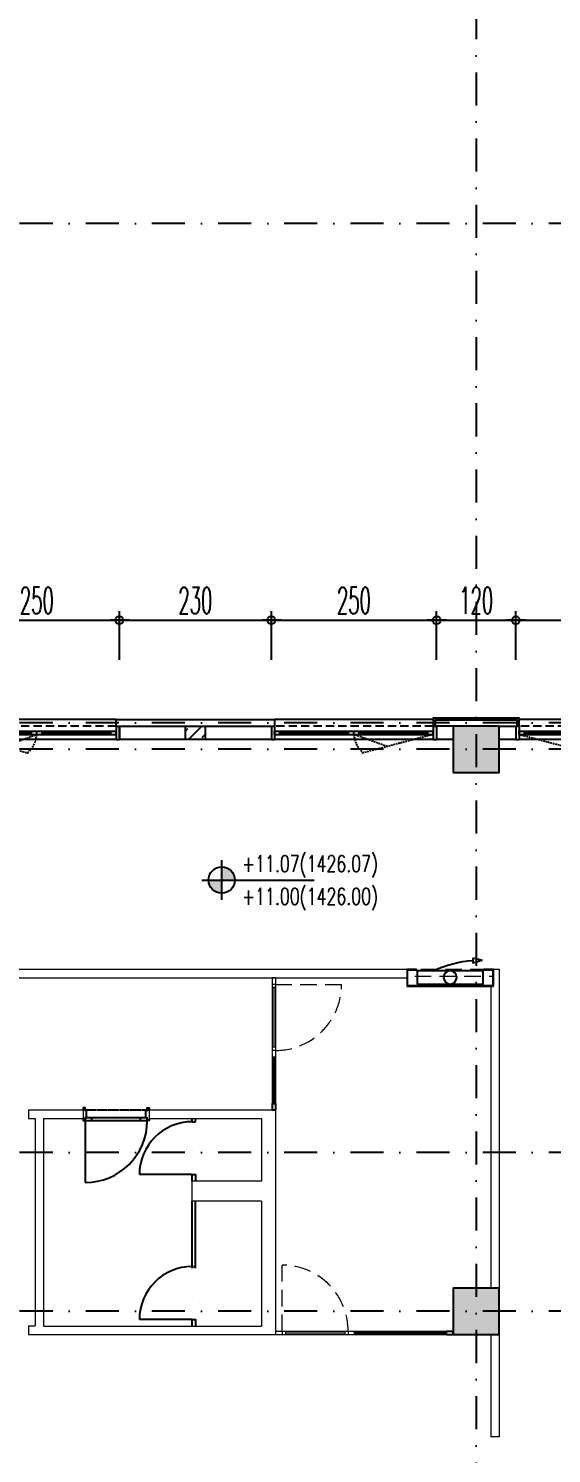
# Model space of a CAD drawing. Header units: millimetres. Extents: x -2755 to 27598, y -1135 to 13405.
# Drawn here: x 11348 to 12139, y 4930 to 7085 of the extents above; entities that cross this region are included whole.
import ezdxf

# ---------------------------------------------------------------- set-up
doc = ezdxf.new("R2010")
doc.units = ezdxf.units.MM
doc.header["$LTSCALE"] = 100
for name, pattern in [('DASHDOT2', [0.5, 0.25, -0.125, 0, -0.125]), ('DOT', [0.25, 0, -0.25]), ('HIDDEN', [0.375, 0.25, -0.125])]:
    doc.linetypes.add(name, pattern=pattern)
doc.layers.add('AKS', color=7, linetype='DASHDOT2', transparency=0.8)
for name, color, linetype in [('DUVAR', 7, 'Continuous'), ('DUVAR-PANEL', 7, 'Continuous'), ('KA-PEN', 5, 'Continuous'), ('KA-PEN-3 @ 1', 5, 'Continuous'), ('KOLON', 7, 'Continuous'), ('KOT', 7, 'Continuous'), ('OLCU DIS', 7, 'Continuous'), ('Rec-mantolamabazarengi', 45, 'Continuous'), ('Rec-mantolamakulerengi', 230, 'Continuous'), ('TARAMA', 7, 'Continuous'), ('TEFRIS YANGIN', 7, 'Continuous')]:
    doc.layers.add(name, color=color, linetype=linetype)
doc.layers.add('Y-DUVAR ALCIPAN', color=94, linetype='Continuous', lineweight=20)
doc.layers.add('Y-DUVAR BIMS', color=14, linetype='Continuous', lineweight=25)
doc.styles.add('OLC-50', font='romans.shx', dxfattribs={"width": 0.5, "height": 0.15})
doc.styles.add('olcu', font='romans.shx', dxfattribs={"width": 0.5})
doc.dimstyles.new('1-200', dxfattribs={"dimtxt": 40, "dimasz": 2, "dimexe": 0, "dimexo": 0, "dimgap": 10, "dimtad": 1, "dimdec": 4, "dimrnd": 0.1, "dimzin": 9, "dimdsep": 46, "dimtxsty": 'olcu', "dimblk1": 'SOL', "dimblk2": 'SAG', "dimsah": 1, "dimcen": 0, "dimse1": 1, "dimse2": 1, "dimclre": 13, "dimadec": 0, "dimazin": 0, "dimtfac": 1, "dimtdec": 4, "dimtix": 1, "dimtmove": 2, "dimatfit": 2, "dimldrblk": 'SOL', "dimfxl": 0, "dimtolj": 1, "dimarcsym": 0})

# ---------------------------------------------------------------- blocks, each defined once
blk = doc.blocks.new('TASIYICI SISTEM (2.KAT)')
at = {"layer": 'TARAMA'}
h = blk.add_hatch(dxfattribs=at)
h.set_pattern_fill('ANSI33', color=253, scale=100)
h.set_pattern_definition([(45, (83461.35, -12320), (-17.6776695, 17.6776695), []), (45, (83479.027, -12320), (-17.6776695, 17.6776695), [12.5, -6.25])])
h.paths.add_polyline_path([(2445, -4415), (2345, -4415), (2345, -5710), (2375, -5710), (2375, -5565), (2645, -5565), (2645, -5245), (2615, -5245), (2615, -5535), (2375, -5535), (2375, -4445), (2445, -4445)])
h.paths.add_polyline_path([(2305, -8055), (2375, -8055), (2375, -7995), (2305, -7995)])
h.paths.add_polyline_path([(9750, -10610), (9820, -10610), (9820, -10540), (9750, -10540)])
h.paths.add_polyline_path([(8900, -10610), (8970, -10610), (8970, -10540), (8900, -10540)])
h.paths.add_polyline_path([(8050, -10610), (8120, -10610), (8120, -10540), (8050, -10540)])
h.paths.add_polyline_path([(13150, -8060), (13220, -8060), (13220, -7990), (13150, -7990)])
h.paths.add_polyline_path([(13150, -6360), (13220, -6360), (13220, -6290), (13150, -6290)])
h.paths.add_polyline_path([(13150, -7210), (13220, -7210), (13220, -7140), (13150, -7140)])
h.paths.add_polyline_path([(8865, -6320), (8970, -6320), (8970, -6290), (8865, -6290)])
h.paths.add_polyline_path([(8865, -6780), (8970, -6780), (8970, -6750), (8865, -6750)])
h.paths.add_polyline_path([(9367.5, -7360), (9367.5, -7390), (8900, -7390), (8900, -7360)])
h.paths.add_polyline_path([(9750, -9760), (9820, -9760), (9820, -9690), (9750, -9690)])
h.paths.add_polyline_path([(8900, -9760), (8970, -9760), (8970, -9690), (8900, -9690)])
h.paths.add_polyline_path([(8050, -9760), (8120, -9760), (8120, -9690), (8050, -9690)])
h.paths.add_polyline_path([(9750, -7210), (9820, -7210), (9820, -7080), (9750, -7080)])
h.paths.add_polyline_path([(5260, -8060), (5330, -8060), (5330, -7990), (5260, -7990)])
h.paths.add_polyline_path([(6110, -8060), (6180, -8060), (6180, -7990), (6110, -7990)])
h.paths.add_polyline_path([(12300, -8060), (12370, -8060), (12370, -7990), (12300, -7990)])
h.paths.add_polyline_path([(11450, -8060), (11520, -8060), (11520, -7990), (11450, -7990)])
h.paths.add_polyline_path([(4335, -7205), (4405, -7205), (4405, -7145), (4335, -7145)])
h.paths.add_polyline_path([(9367.5, -7120), (9027.5, -7120), (9027.5, -7090), (9367.5, -7090)])
h.paths.add_polyline_path([(2880, -10170), (2335, -10170), (2335, -9740), (2880, -9740), (2880, -9710), (2305, -9710), (2305, -10200), (2880, -10200)])
h.paths.add_polyline_path([(3595, -10055), (3595, -10200), (3780, -10200), (3780, -10170), (3625, -10170), (3625, -10055)])
h.paths.add_polyline_path([(6960, -7210), (7030, -7210), (7030, -7080), (6960, -7080)])
h.paths.add_polyline_path([(9750, -8910), (9820, -8910), (9820, -8840), (9750, -8840)])
h.paths.add_polyline_path([(8900, -8910), (8970, -8910), (8970, -8840), (8900, -8840)])
h.paths.add_polyline_path([(8050, -8910), (8120, -8910), (8120, -8840), (8050, -8840)])
h.paths.add_polyline_path([(12300, -6360), (12370, -6360), (12370, -6290), (12300, -6290)])
h.paths.add_polyline_path([(12300, -7210), (12370, -7210), (12370, -7140), (12300, -7140)])
h.paths.add_polyline_path([(11450, -6360), (11520, -6360), (11520, -6290), (11450, -6290)])
h.paths.add_polyline_path([(11450, -7210), (11520, -7210), (11520, -7140), (11450, -7140)])
h.paths.add_polyline_path([(10600, -6360), (10670, -6360), (10670, -6290), (10600, -6290)])
h.paths.add_polyline_path([(10600, -7210), (10670, -7210), (10670, -7140), (10600, -7140)])
h.paths.add_polyline_path([(10600, -8060), (10670, -8060), (10670, -7990), (10600, -7990)])
h.paths.add_polyline_path([(3060, -8840), (3130, -8840), (3130, -8910), (3060, -8910)])
h.paths.add_polyline_path([(2305, -8905), (2375, -8905), (2375, -8845), (2305, -8845)])
h.paths.add_polyline_path([(2995, -5525), (3245, -5525), (3245, -5565), (2995, -5565)])
h.paths.add_polyline_path([(4355, -10200), (4405, -10200), (4405, -10130), (4355, -10130)])
h.paths.add_polyline_path([(9750, -6360), (9820, -6360), (9820, -6290), (9750, -6290)])
h.paths.add_polyline_path([(9750, -8060), (9820, -8060), (9820, -7990), (9750, -7990)])
h.paths.add_polyline_path([(8900, -8060), (8970, -8060), (8970, -7990), (8900, -7990)])
h.paths.add_polyline_path([(8050, -8060), (8120, -8060), (8120, -7990), (8050, -7990)])
h.paths.add_polyline_path([(6960, -8060), (7030, -8060), (7030, -7990), (6960, -7990)])
h.paths.add_polyline_path([(6110, -7210), (6180, -7210), (6180, -7140), (6110, -7140)])
h.paths.add_polyline_path([(5260, -7210), (5330, -7210), (5330, -7140), (5260, -7140)])
h.paths.add_polyline_path([(6960, -6360), (7030, -6360), (7030, -6290), (6960, -6290)])
h.paths.add_polyline_path([(6110, -6360), (6180, -6360), (6180, -6290), (6110, -6290)])
h.paths.add_polyline_path([(5260, -6360), (5330, -6360), (5330, -6290), (5260, -6290)])
h.paths.add_polyline_path([(3060, -7210), (3130, -7210), (3130, -7140), (3060, -7140)])
h.paths.add_polyline_path([(3710, -7210), (3780, -7210), (3780, -7140), (3710, -7140)])
h.paths.add_polyline_path([(2305, -7205), (2375, -7205), (2375, -7145), (2305, -7145)], flags=0)
h.paths.add_polyline_path([(2305, -7205), (2375, -7205), (2375, -7145), (2305, -7145)], flags=17)
h.paths.add_polyline_path([(3060, -8060), (3130, -8060), (3130, -7990), (3060, -7990)])
h.paths.add_polyline_path([(4335, -8055), (4405, -8055), (4405, -7995), (4335, -7995)])
h.paths.add_polyline_path([(3710, -8060), (3780, -8060), (3780, -7990), (3710, -7990)])
h.paths.add_polyline_path([(4335, -8905), (4405, -8905), (4405, -8845), (4335, -8845)])
h.paths.add_polyline_path([(3710, -8910), (3780, -8910), (3780, -8840), (3710, -8840)])
h.paths.add_polyline_path([(4355, -9760), (4405, -9760), (4405, -9690), (4355, -9690)])
h.paths.add_polyline_path([(3710, -9760), (3780, -9760), (3780, -9690), (3710, -9690)])
h.paths.add_polyline_path([(2305, -7205), (2375, -7205), (2375, -7145), (2305, -7145)], flags=17)
h.paths.add_polyline_path([(2305, -6320), (3130, -6320), (3130, -6250), (3060, -6250), (3060, -6290), (2375, -6290), (2375, -6250), (2305, -6250)])
h.paths.add_polyline_path([(4130, -5805), (3840, -5805), (3840, -6290), (3710, -6290), (3710, -6320), (3870, -6320), (3870, -5835), (4130, -5835), (4130, -6320), (4405, -6320), (4405, -6290), (4160, -6290), (4160, -5535), (3710, -5535), (3710, -5565), (4130, -5565)])
h.paths.add_polyline_path([(8110, -6320), (7870, -6320), (7870, -6780), (7840, -6780), (7840, -6290), (8725, -6290), (8725, -6320), (8140, -6320), (8140, -6750), (8725, -6750), (8725, -6780), (8110, -6780)])
h.paths.add_polyline_path([(7840, -7360), (8180, -7360), (8180, -7390), (7840, -7390)])
h.paths.add_polyline_path([(7840, -7120), (8180, -7120), (8180, -7090), (7840, -7090)])
h.paths.add_polyline_path([(4415, -7210), (4465, -7210), (4465, -7140), (4415, -7140)])
h.paths.add_polyline_path([(4480, -6320), (4415, -6320), (4415, -6290), (4480, -6290)])
h.paths.add_polyline_path([(3060, -10170), (3060, -10200), (3245, -10200), (3245, -10170), (3245, -9995), (3215, -9995), (3215, -10170)])
h.paths.add_polyline_path([(2880, -10200), (2305, -10200), (2305, -9710), (2880, -9710), (2880, -9740), (2335, -9740), (2335, -10170), (2880, -10170)])
at = {"layer": 'AKS', "color": 14, "ltscale": 2}
for p, q in [((6145, 1005), (6145, -13375)), ((16415, -5530), (-7145, -5530)), ((16415, -6285), (-7145, -6285)), ((16415, -6325), (-7145, -6325)), ((16415, -6935), (-7145, -6935)), ((16415, -7175), (-7145, -7175))]:
    blk.add_line(p, q, dxfattribs=at)
at = {"layer": 'KOLON', "color": 4, "ltscale": 5}
for points in [[(6110, -6360), (6180, -6360), (6180, -6290), (6110, -6290)], [(6110, -7210), (6180, -7210), (6180, -7140), (6110, -7140)]]:
    blk.add_lwpolyline(points, close=True, dxfattribs=at)
blk = doc.blocks.new('KOT-PL(TEMIZ&KABA)')
at = {"layer": 'KOT', "linetype": 'Continuous', "lineweight": -3}
h = blk.add_hatch(color=7, dxfattribs=at)
h.paths.add_polyline_path([(0, 0), (0.2, 0, 0.414214), (0, 0.2)])
h.paths.add_polyline_path([(0, 0), (-0.2, 0, 0.414214), (0, -0.2)])
at = {"layer": 'KOT', "color": 7, "lineweight": -3}
for p, q in [((0, -0.3), (0, 0.3)), ((-0.3, 0), (1.4, 0))]:
    blk.add_line(p, q, dxfattribs=at)
at = {"layer": 'KOT', "color": 7, "linetype": 'Continuous', "lineweight": -3}
blk.add_circle((0, 0), 0.2, dxfattribs=at)
at = {"layer": 'KOT', "color": 7, "linetype": 'Continuous', "lineweight": -3, "style": 'olcu', "width": 0.7}
for tag, p in [('KOTTEMIZ', (0.31, 0.122)), ('KOTKABA', (0.31, -0.373))]:
    blk.add_attdef(tag, p, '', height=0.25, dxfattribs=at)
blk = doc.blocks.new('K080-PANEL')
at = {"color": 0}
for p, q in [((10, 0), (10, 80)), ((90, 0), (90, -5)), ((45, -2.5), (45, -2.5))]:
    blk.add_line(p, q, dxfattribs=at)
blk.add_lwpolyline([(0, 0), (10, 0), (10, -5), (0, -5)], dxfattribs=at)
blk.add_arc((10, 0), 80, 0, 90, dxfattribs=at)
blk = doc.blocks.new('*U505')
at = {"color": 0, "lineweight": -2}
for p, q in [((-3, 15.8), (-3, 109.8)), ((-87, 15.8), (-87, 11.8)), ((-50, 7.5), (-50, 7.5)), ((-13, 15.8), (-13, 11.8))]:
    blk.add_line(p, q, dxfattribs=at)
at = {"color": 0, "linetype": 'DOT', "ltscale": 0.1}
blk.add_line((-100, 0), (0, 0), dxfattribs=at)
at = {"color": 0, "lineweight": -2}
for points in [[(-100, 12.8), (-100, 15.8), (-97, 15.8), (-97, 11.8), (-95, 11.8), (-95, 1), (-97, 1), (-97, -3), (-100, -3), (-100, 0)], [(0, 12.8), (0, 15.8), (-3, 15.8), (-3, 11.8), (-5, 11.8), (-5, 1), (-3, 1), (-3, -3), (0, -3), (0, 0)]]:
    blk.add_lwpolyline(points, dxfattribs=at)
blk.add_lwpolyline([(-97, 15.8), (-97, 11.8), (-3, 11.8), (-3, 15.8)], close=True, dxfattribs=at)
blk.add_arc((-3, 15.8), 94, 90, 180, dxfattribs=at)
at = {"style": 'OLC-50', "width": 0.5, "flags": 1}
for tag, p in [('K-NO', (-172.8, -83.8)), ('K-KANRENK', (7.7, -88.8)), ('K-BLOK', (-173.4, -120.6)), ('K-KASRENK', (8.8, -126.7)), ('K-KAT', (-174.3, -156)), ('K-TAMACILMA', (7.2, -165.7)), ('K-MAHALKOD', (-173.3, -194)), ('K-FOTOSEL', (8.2, -201.7)), ('K-MAHALAD', (-174.8, -233)), ('K-HERMETIK', (10.1, -236.3)), ('K-ACILISYON', (-173.8, -268.9)), ('K-HIDROLIK', (7.8, -270.2)), ('K-YANGIN', (-171.9, -303.5)), ('K-KART', (9.6, -303.8)), ('K-KANATTIP', (-174.2, -337.4)), ('K-BAND', (8.2, -345.7)), ('K-KANATMALZ', (-172.4, -371.1)), ('K-MENFEZ', (10.1, -380.3)), ('K-KASAMALZ', (-171.4, -410.1)), ('K-PBAR', (7.8, -414.1)), ('K-KASATIP', (-172, -446.8)), ('K-ELEKTRIKLI', (9.6, -447.8)), ('K-DUVAR', (-172, -485.2)), ('K-TIP', (9.6, -486.4)), ('K-REZ1', (9.6, -524.3)), ('K-REZ2', (9.6, -560.8)), ('K-REZ3', (9.6, -600.7))]:
    blk.add_attdef(tag, p, '', height=30, dxfattribs=at)
blk = doc.blocks.new('*U167')
at = {"color": 0}
blk.add_lwpolyline([(-50, 20), (50, 20), (50, 0), (-50, 0)], close=True, dxfattribs=at)
blk.add_lwpolyline([(34.5, -19.1), (34.5, -11.9), (47.8, -16), (34.5, -19.1)], dxfattribs=at)
blk.add_circle((0, 10), 10, dxfattribs=at)
blk.add_arc((44.7, 145.2), 161.1, 244.3674, 266.3635, dxfattribs=at)
blk = doc.blocks.new('YANGIN DOLAPLARI-2KAT')
at = {"layer": 'TEFRIS YANGIN', "color": 11, "extrusion": (0, 0, -1), "zscale": -1, "rotation": 180}
blk.add_blockref('*U167', (-11985.5, 5660), dxfattribs=at)
blk = doc.blocks.new('20-30 hatil')
at = {"layer": 'TARAMA'}
h = blk.add_hatch(dxfattribs=at)
h.set_pattern_fill('ANSI33', color=253, scale=100)
h.set_pattern_definition([(45, (-14230.717, 46.517), (-17.67767, 17.67767), []), (45, (-14213.04, 46.517), (-17.67767, 17.67767), [12.5, -6.25])])
h.paths.add_polyline_path([(-15, 20), (-15, 0), (15, 0), (15, 20)])
at = {"color": 0}
blk.add_lwpolyline([(-15, 20), (15, 20), (15, 0), (-15, 0), (-15, 20)], dxfattribs=at)
blk = doc.blocks.new('*U125')
at = {"color": 0}
for p, q in [((245, 30), (5, 30)), ((5, 7.5), (5, 12.5)), ((5, 12.5), (245, 12.5)), ((5, 7.5), (245, 7.5)), ((13, 7.5), (13, 12.5)), ((13, 10), (117, 10)), ((117, 7.5), (117, 12.5)), ((125, 7.5), (125, 12.5)), ((133, 7.5), (133, 12.5)), ((133, 10), (237, 10)), ((237, 7.5), (237, 12.5)), ((245, 7.5), (245, 12.5)), ((245, 0), (5, 0))]:
    blk.add_line(p, q, dxfattribs=at)
at = {"color": 0, "linetype": 'HIDDEN', "ltscale": 0.5}
blk.add_line((245, 20), (5, 20), dxfattribs=at)
at = {"linetype": 'HIDDEN', "ltscale": 0.1}
for p, q in [((5, 7.5), (111.1, -20.5)), ((5, 7.5), (74.8, -10.9)), ((74.8, -10.9), (125, 7.5))]:
    blk.add_line(p, q, dxfattribs=at)
blk.add_arc((85.6, 9.6), 39.4, 310.2393, 356.9025, dxfattribs=at)
at = {"layer": 'Rec-mantolamakulerengi'}
for p, q in [((5, 20), (5, 0)), ((245, 20), (245, 0))]:
    blk.add_line(p, q, dxfattribs=at)
for points in [[(0, 20), (5, 20)], [(0, 0), (5, 0)], [(245, 20), (250, 20)], [(245, 0), (250, 0)]]:
    blk.add_lwpolyline(points, dxfattribs=at)
at = {"layer": 'Y-DUVAR BIMS'}
for p, q in [((0, 20), (0, 0)), ((250, 20), (250, 0))]:
    blk.add_line(p, q, dxfattribs=at)
blk = doc.blocks.new('BD1240R')
at = {"color": 0}
for p, q in [((245, 30), (5, 30)), ((5, 7.5), (5, 12.5)), ((5, 12.5), (245, 12.5)), ((5, 7.5), (245, 7.5)), ((13, 7.5), (13, 12.5)), ((13, 10), (117, 10)), ((117, 7.5), (117, 12.5)), ((125, 7.5), (125, 12.5)), ((133, 7.5), (133, 12.5)), ((133, 10), (237, 10)), ((237, 7.5), (237, 12.5)), ((245, 7.5), (245, 12.5)), ((245, 0), (5, 0))]:
    blk.add_line(p, q, dxfattribs=at)
at = {"color": 0, "linetype": 'HIDDEN', "ltscale": 0.5}
blk.add_line((245, 20), (5, 20), dxfattribs=at)
at = {"linetype": 'HIDDEN', "ltscale": 0.1}
for p, q in [((175.2, -10.9), (125, 7.5)), ((245, 7.5), (138.9, -20.5)), ((245, 7.5), (175.2, -10.9))]:
    blk.add_line(p, q, dxfattribs=at)
blk.add_arc((164.4, 9.6), 39.4, 183.0975, 229.7607, dxfattribs=at)
at = {"layer": 'Rec-mantolamakulerengi'}
for p, q in [((5, 20), (5, 0)), ((245, 20), (245, 0))]:
    blk.add_line(p, q, dxfattribs=at)
for points in [[(0, 20), (5, 20)], [(0, 0), (5, 0)], [(245, 20), (250, 20)], [(245, 0), (250, 0)]]:
    blk.add_lwpolyline(points, dxfattribs=at)
at = {"layer": 'Y-DUVAR BIMS'}
for p, q in [((0, 20), (0, 0)), ((250, 20), (250, 0))]:
    blk.add_line(p, q, dxfattribs=at)
blk = doc.blocks.new('DIS CEPHE_KAT2')
at = {"layer": 'Rec-mantolamabazarengi'}
for points in [[(11480, 6030), (11480, 6040), (11720, 6040), (11720, 6030)], [(12090, 6030), (12090, 6042), (11960, 6042), (11960, 6030)], [(12087, 6030), (12087, 6039), (11963, 6039), (11963, 6030)]]:
    blk.add_lwpolyline(points, dxfattribs=at)
at = {"layer": 'Y-DUVAR BIMS'}
for p, q in [((11990, 6030), (11965, 6030)), ((11990, 6010), (11965, 6010))]:
    blk.add_line(p, q, dxfattribs=at)
for points in [[(11585, 6010), (11485, 6010), (11485, 6030), (11715, 6030), (11715, 6010), (11615, 6010)], [(12060, 6030), (12085, 6030), (12085, 6010), (12060, 6010)]]:
    blk.add_lwpolyline(points, dxfattribs=at)
at = {"layer": 'KA-PEN'}
for name, p in [('*U125', (11235, 6010)), ('BD1240R', (11715, 6010)), ('*U125', (12085, 6010))]:
    blk.add_blockref(name, p, dxfattribs=at)
at = {"layer": 'KOLON', "color": 4, "rotation": 179.9999999999999}
blk.add_blockref('20-30 hatil', (11600, 6030), dxfattribs=at)
blk = doc.blocks.new('SOL')
at = {"color": 0}
for p, q in [((0, 30), (0, -7)), ((7.6, 0), (-7, 0))]:
    blk.add_line(p, q, dxfattribs=at)
blk.add_circle((0, 0), 3, dxfattribs=at)
blk = doc.blocks.new('SAG')
at = {"color": 0}
for p, q in [((7.6, 0), (-7, 0)), ((0, -30), (0, 7))]:
    blk.add_line(p, q, dxfattribs=at)
blk.add_circle((0, 0), 3, dxfattribs=at)
blk = doc.blocks.new('*D180')
at = {"layer": 'OLCU DIS', "color": 0, "lineweight": -2, "transparency": 16777216}
blk.add_line((-328, 13135), (19098, 13135), dxfattribs=at)
at = {"layer": 'OLCU DIS', "color": 0, "lineweight": -2, "transparency": 16777216, "xscale": 2, "yscale": 2, "zscale": 2, "rotation": 180}
blk.add_blockref('SOL', (-330, 13135), dxfattribs=at)
at = {"layer": 'OLCU DIS', "color": 0, "lineweight": -2, "transparency": 16777216, "xscale": 2, "yscale": 2, "zscale": 2}
blk.add_blockref('SAG', (19100, 13135), dxfattribs=at)
at = {"layer": 'OLCU DIS', "color": 0, "transparency": 16777216, "insert": (9385, 13165), "char_height": 40, "attachment_point": 5, "style": 'olcu'}
blk.add_mtext('\\A1;19430', dxfattribs=at)
blk = doc.blocks.new('_Open30')
at = {"color": 0, "linetype": 'ByBlock', "lineweight": -2}
for p, q in [((-1, 0.3), (0, 0)), ((0, 0), (-1, -0.3)), ((0, 0), (-1, 0))]:
    blk.add_line(p, q, dxfattribs=at)
blk = doc.blocks.new('*D236')
at = {"layer": 'OLCU DIS', "color": 0, "lineweight": -2, "transparency": 16777216}
blk.add_line((-1200, 1712), (-1200, 12198), dxfattribs=at)
at = {"layer": 'OLCU DIS', "color": 0, "lineweight": -2, "transparency": 16777216, "xscale": 2, "yscale": 2, "zscale": 2}
for name, p, rotation in [('SAG', (-1200, 12200), 90), ('SOL', (-1200, 1710), 270)]:
    blk.add_blockref(name, p, dxfattribs=dict(at, rotation=rotation))
at = {"layer": 'OLCU DIS', "color": 0, "transparency": 16777216, "insert": (-1230, 6955), "char_height": 40, "attachment_point": 5, "rotation": 90, "style": 'olcu'}
blk.add_mtext('\\A1;10490', dxfattribs=at)
blk = doc.blocks.new('*D280')
at = {"layer": 'OLCU DIS', "color": 0, "lineweight": -2, "transparency": 16777216}
blk.add_line((19098, -1055), (-328, -1055), dxfattribs=at)
at = {"layer": 'OLCU DIS', "color": 0, "lineweight": -2, "transparency": 16777216, "xscale": 2, "yscale": 2, "zscale": 2, "rotation": 180}
blk.add_blockref('SAG', (-330, -1055), dxfattribs=at)
at = {"layer": 'OLCU DIS', "color": 0, "lineweight": -2, "transparency": 16777216, "xscale": 2, "yscale": 2, "zscale": 2}
blk.add_blockref('SOL', (19100, -1055), dxfattribs=at)
at = {"layer": 'OLCU DIS', "color": 0, "transparency": 16777216, "insert": (9385, -1025), "char_height": 40, "attachment_point": 5, "style": 'olcu'}
blk.add_mtext('\\A1;19430', dxfattribs=at)
blk = doc.blocks.new('*D358')
at = {"layer": 'OLCU DIS', "color": 0, "lineweight": -2, "transparency": 16777216}
blk.add_line((22230, 12198), (22230, 1712), dxfattribs=at)
at = {"layer": 'OLCU DIS', "color": 0, "lineweight": -2, "transparency": 16777216, "xscale": 2, "yscale": 2, "zscale": 2}
for name, p, rotation in [('SOL', (22230, 12200), 90), ('SAG', (22230, 1710), 270)]:
    blk.add_blockref(name, p, dxfattribs=dict(at, rotation=rotation))
at = {"layer": 'OLCU DIS', "color": 0, "transparency": 16777216, "insert": (22200, 6955), "char_height": 40, "attachment_point": 5, "rotation": 90, "style": 'olcu'}
blk.add_mtext('\\A1;10490', dxfattribs=at)
blk = doc.blocks.new('*D381')
at = {"layer": 'OLCU DIS', "color": 0, "lineweight": -2, "transparency": 16777216}
blk.add_line((21990, 7533), (21990, 6032), dxfattribs=at)
at = {"layer": 'OLCU DIS', "color": 0, "lineweight": -2, "transparency": 16777216, "xscale": 2, "yscale": 2, "zscale": 2}
for name, p, rotation in [('SOL', (21990, 7535), 90), ('SAG', (21990, 6030), 270)]:
    blk.add_blockref(name, p, dxfattribs=dict(at, rotation=rotation))
at = {"layer": 'OLCU DIS', "color": 0, "transparency": 16777216, "insert": (21960, 6782.5), "char_height": 40, "attachment_point": 5, "rotation": 90, "style": 'olcu'}
blk.add_mtext('\\A1;1505', dxfattribs=at)
blk = doc.blocks.new('*D382')
at = {"layer": 'OLCU DIS', "color": 0, "lineweight": -2, "transparency": 16777216}
blk.add_line((21990, 6028), (21990, 4482), dxfattribs=at)
at = {"layer": 'OLCU DIS', "color": 0, "lineweight": -2, "transparency": 16777216, "xscale": 2, "yscale": 2, "zscale": 2}
for name, p, rotation in [('SOL', (21990, 6030), 90), ('SAG', (21990, 4480), 270)]:
    blk.add_blockref(name, p, dxfattribs=dict(at, rotation=rotation))
at = {"layer": 'OLCU DIS', "color": 0, "transparency": 16777216, "insert": (21960, 5255), "char_height": 40, "attachment_point": 5, "rotation": 90, "style": 'olcu'}
blk.add_mtext('\\A1;1550', dxfattribs=at)
blk = doc.blocks.new('*D394')
at = {"layer": 'OLCU DIS', "color": 0, "lineweight": -2, "transparency": 16777216}
blk.add_line((21870, 7143), (21870, 7027), dxfattribs=at)
at = {"layer": 'OLCU DIS', "color": 0, "lineweight": -2, "transparency": 16777216, "xscale": 2, "yscale": 2, "zscale": 2}
for name, p, rotation in [('SOL', (21870, 7145), 90), ('SAG', (21870, 7025), 270)]:
    blk.add_blockref(name, p, dxfattribs=dict(at, rotation=rotation))
at = {"layer": 'OLCU DIS', "color": 0, "transparency": 16777216, "insert": (21840, 7085), "char_height": 40, "attachment_point": 5, "rotation": 90, "style": 'olcu'}
blk.add_mtext('\\A1;120', dxfattribs=at)
blk = doc.blocks.new('*D395')
at = {"layer": 'OLCU DIS', "color": 0, "lineweight": -2, "transparency": 16777216}
blk.add_line((21870, 7023), (21870, 6927), dxfattribs=at)
at = {"layer": 'OLCU DIS', "color": 0, "lineweight": -2, "transparency": 16777216, "xscale": 2, "yscale": 2, "zscale": 2}
for name, p, rotation in [('SOL', (21870, 7025), 90), ('SAG', (21870, 6925), 270)]:
    blk.add_blockref(name, p, dxfattribs=dict(at, rotation=rotation))
at = {"layer": 'OLCU DIS', "color": 0, "transparency": 16777216, "insert": (21840, 6975), "char_height": 40, "attachment_point": 5, "rotation": 90, "style": 'olcu'}
blk.add_mtext('\\A1;100', dxfattribs=at)
blk = doc.blocks.new('*D396')
at = {"layer": 'OLCU DIS', "color": 0, "lineweight": -2, "transparency": 16777216}
blk.add_line((21870, 6923), (21870, 6807), dxfattribs=at)
at = {"layer": 'OLCU DIS', "color": 0, "lineweight": -2, "transparency": 16777216, "xscale": 2, "yscale": 2, "zscale": 2}
for name, p, rotation in [('SOL', (21870, 6925), 90), ('SAG', (21870, 6805), 270)]:
    blk.add_blockref(name, p, dxfattribs=dict(at, rotation=rotation))
at = {"layer": 'OLCU DIS', "color": 0, "transparency": 16777216, "insert": (21840, 6865), "char_height": 40, "attachment_point": 5, "rotation": 90, "style": 'olcu'}
blk.add_mtext('\\A1;120', dxfattribs=at)
blk = doc.blocks.new('*D397')
at = {"layer": 'OLCU DIS', "color": 0, "lineweight": -2, "transparency": 16777216}
blk.add_line((21870, 6803), (21870, 6032), dxfattribs=at)
at = {"layer": 'OLCU DIS', "color": 0, "lineweight": -2, "transparency": 16777216, "xscale": 2, "yscale": 2, "zscale": 2}
for name, p, rotation in [('SOL', (21870, 6805), 90), ('SAG', (21870, 6030), 270)]:
    blk.add_blockref(name, p, dxfattribs=dict(at, rotation=rotation))
at = {"layer": 'OLCU DIS', "color": 0, "transparency": 16777216, "insert": (21840, 6417.5), "char_height": 40, "attachment_point": 5, "rotation": 90, "style": 'olcu'}
blk.add_mtext('\\A1;775', dxfattribs=at)
blk = doc.blocks.new('*D398')
at = {"layer": 'OLCU DIS', "color": 0, "lineweight": -2, "transparency": 16777216}
blk.add_line((21870, 6028), (21870, 5832), dxfattribs=at)
at = {"layer": 'OLCU DIS', "color": 0, "lineweight": -2, "transparency": 16777216, "xscale": 2, "yscale": 2, "zscale": 2}
for name, p, rotation in [('SOL', (21870, 6030), 90), ('SAG', (21870, 5830), 270)]:
    blk.add_blockref(name, p, dxfattribs=dict(at, rotation=rotation))
at = {"layer": 'OLCU DIS', "color": 0, "transparency": 16777216, "insert": (21840, 5930), "char_height": 40, "attachment_point": 5, "rotation": 90, "style": 'olcu'}
blk.add_mtext('\\A1;200', dxfattribs=at)
blk = doc.blocks.new('*D404')
at = {"layer": 'OLCU DIS', "color": 0, "lineweight": -2, "transparency": 16777216}
blk.add_line((11237, 6190), (11483, 6190), dxfattribs=at)
at = {"layer": 'OLCU DIS', "color": 0, "lineweight": -2, "transparency": 16777216, "xscale": 2, "yscale": 2, "zscale": 2, "rotation": 180}
blk.add_blockref('SOL', (11235, 6190), dxfattribs=at)
at = {"layer": 'OLCU DIS', "color": 0, "lineweight": -2, "transparency": 16777216, "xscale": 2, "yscale": 2, "zscale": 2}
blk.add_blockref('SAG', (11485, 6190), dxfattribs=at)
at = {"layer": 'OLCU DIS', "color": 0, "transparency": 16777216, "insert": (11360, 6220), "char_height": 40, "attachment_point": 5, "style": 'olcu'}
blk.add_mtext('\\A1;250', dxfattribs=at)
blk = doc.blocks.new('*D405')
at = {"layer": 'OLCU DIS', "color": 0, "lineweight": -2, "transparency": 16777216}
blk.add_line((11487, 6190), (11713, 6190), dxfattribs=at)
at = {"layer": 'OLCU DIS', "color": 0, "lineweight": -2, "transparency": 16777216, "xscale": 2, "yscale": 2, "zscale": 2, "rotation": 180}
blk.add_blockref('SOL', (11485, 6190), dxfattribs=at)
at = {"layer": 'OLCU DIS', "color": 0, "lineweight": -2, "transparency": 16777216, "xscale": 2, "yscale": 2, "zscale": 2}
blk.add_blockref('SAG', (11715, 6190), dxfattribs=at)
at = {"layer": 'OLCU DIS', "color": 0, "transparency": 16777216, "insert": (11600, 6220), "char_height": 40, "attachment_point": 5, "style": 'olcu'}
blk.add_mtext('\\A1;230', dxfattribs=at)
blk = doc.blocks.new('*D406')
at = {"layer": 'OLCU DIS', "color": 0, "lineweight": -2, "transparency": 16777216}
blk.add_line((11717, 6190), (11963, 6190), dxfattribs=at)
at = {"layer": 'OLCU DIS', "color": 0, "lineweight": -2, "transparency": 16777216, "xscale": 2, "yscale": 2, "zscale": 2, "rotation": 180}
blk.add_blockref('SOL', (11715, 6190), dxfattribs=at)
at = {"layer": 'OLCU DIS', "color": 0, "lineweight": -2, "transparency": 16777216, "xscale": 2, "yscale": 2, "zscale": 2}
blk.add_blockref('SAG', (11965, 6190), dxfattribs=at)
at = {"layer": 'OLCU DIS', "color": 0, "transparency": 16777216, "insert": (11840, 6220), "char_height": 40, "attachment_point": 5, "style": 'olcu'}
blk.add_mtext('\\A1;250', dxfattribs=at)
blk = doc.blocks.new('*D407')
at = {"layer": 'OLCU DIS', "color": 0, "lineweight": -2, "transparency": 16777216}
blk.add_line((11967, 6190), (12083, 6190), dxfattribs=at)
at = {"layer": 'OLCU DIS', "color": 0, "lineweight": -2, "transparency": 16777216, "xscale": 2, "yscale": 2, "zscale": 2, "rotation": 180}
blk.add_blockref('SOL', (11965, 6190), dxfattribs=at)
at = {"layer": 'OLCU DIS', "color": 0, "lineweight": -2, "transparency": 16777216, "xscale": 2, "yscale": 2, "zscale": 2}
blk.add_blockref('SAG', (12085, 6190), dxfattribs=at)
at = {"layer": 'OLCU DIS', "color": 0, "transparency": 16777216, "insert": (12025, 6220), "char_height": 40, "attachment_point": 5, "style": 'olcu'}
blk.add_mtext('\\A1;120', dxfattribs=at)
blk = doc.blocks.new('*D408')
at = {"layer": 'OLCU DIS', "color": 0, "lineweight": -2, "transparency": 16777216}
blk.add_line((12087, 6190), (12333, 6190), dxfattribs=at)
at = {"layer": 'OLCU DIS', "color": 0, "lineweight": -2, "transparency": 16777216, "xscale": 2, "yscale": 2, "zscale": 2, "rotation": 180}
blk.add_blockref('SOL', (12085, 6190), dxfattribs=at)
at = {"layer": 'OLCU DIS', "color": 0, "lineweight": -2, "transparency": 16777216, "xscale": 2, "yscale": 2, "zscale": 2}
blk.add_blockref('SAG', (12335, 6190), dxfattribs=at)
at = {"layer": 'OLCU DIS', "color": 0, "transparency": 16777216, "insert": (12210, 6220), "char_height": 40, "attachment_point": 5, "style": 'olcu'}
blk.add_mtext('\\A1;250', dxfattribs=at)
blk = doc.blocks.new('*U142')
at = {"color": 0, "linetype": 'Continuous', "lineweight": 9, "ltscale": 200}
for p, q in [((0, 5), (0, 0)), ((0, 5), (15, 5)), ((0, 0), (15, 0)), ((10, 5), (10, 0)), ((15, 5), (15, 0)), ((15, 2.5), (105, 2.5)), ((105, 5), (105, 0)), ((105, 5), (120, 5)), ((105, 0), (120, 0)), ((110, 5), (110, 0)), ((120, 5), (120, 0))]:
    blk.add_line(p, q, dxfattribs=at)
at = {"color": 16, "linetype": 'Continuous', "lineweight": 9, "ltscale": 200}
for p, q in [((15, 5), (105, 5)), ((15, 0), (105, 0))]:
    blk.add_line(p, q, dxfattribs=at)
at = {"color": 0}
for p, q in [((120, 0), (120, 5)), ((190, 0), (190, 5)), ((200, 0), (200, 5))]:
    blk.add_line(p, q, dxfattribs=at)
at = {"color": 0, "linetype": 'HIDDEN', "lineweight": 9}
blk.add_lwpolyline([(10, 5), (10, 105)], dxfattribs=at)
at = {"color": 16, "linetype": 'Continuous', "lineweight": 9, "ltscale": 200}
for points in [[(120, 5), (190, 5)], [(120, 0), (190, 0)]]:
    blk.add_lwpolyline(points, dxfattribs=at)
at = {"color": 0}
for points in [[(120, 2.5), (190, 2.5)], [(190, 5), (200, 5)], [(190, 0), (200, 0)]]:
    blk.add_lwpolyline(points, dxfattribs=at)
at = {"color": 0, "linetype": 'HIDDEN', "lineweight": 9}
blk.add_arc((10, 5), 100, 360, 90, dxfattribs=at)
blk = doc.blocks.new('*U143')
at = {"color": 0, "linetype": 'Continuous', "lineweight": 9, "ltscale": 200}
for p, q in [((0, 5), (0, 0)), ((0, 5), (15, 5)), ((0, 0), (15, 0)), ((10, 5), (10, 0)), ((15, 5), (15, 0)), ((15, 2.5), (105, 2.5)), ((105, 5), (105, 0)), ((105, 5), (120, 5)), ((105, 0), (120, 0)), ((110, 5), (110, 0)), ((120, 5), (120, 0))]:
    blk.add_line(p, q, dxfattribs=at)
at = {"color": 16, "linetype": 'Continuous', "lineweight": 9, "ltscale": 200}
for p, q in [((15, 5), (105, 5)), ((15, 0), (105, 0))]:
    blk.add_line(p, q, dxfattribs=at)
at = {"color": 0}
for p, q in [((120, 0), (120, 5)), ((258.7, 0), (258.7, 5)), ((268.7, 0), (268.7, 5))]:
    blk.add_line(p, q, dxfattribs=at)
at = {"color": 0, "linetype": 'HIDDEN', "lineweight": 9}
blk.add_lwpolyline([(10, 5), (10, 105)], dxfattribs=at)
at = {"color": 16, "linetype": 'Continuous', "lineweight": 9, "ltscale": 200}
for points in [[(120, 5), (258.7, 5)], [(120, 0), (258.7, 0)]]:
    blk.add_lwpolyline(points, dxfattribs=at)
at = {"color": 0}
for points in [[(120, 2.5), (258.7, 2.5)], [(258.7, 5), (268.7, 5)], [(258.7, 0), (268.7, 0)]]:
    blk.add_lwpolyline(points, dxfattribs=at)
at = {"color": 0, "linetype": 'HIDDEN', "lineweight": 9}
blk.add_arc((10, 5), 100, 360, 90, dxfattribs=at)

msp = doc.modelspace()

# ---------------------------------------------------------------- linework, layer by layer
at = {"layer": 'DUVAR-PANEL', "color": 32}
for p, q in [((11595.25, 5431.75004), (11595.25, 5436.75004)), ((11600.25, 5431.75004), (11600.25, 5436.75004)), ((11595.25, 5210.25009), (11595.25, 5311.75004)), ((11600.25, 5210.25009), (11600.25, 5311.75004))]:
    msp.add_line(p, q, dxfattribs=at)
at = {"layer": 'Y-DUVAR ALCIPAN'}
for p, q in [((10935.5, 5662.50009), (11920, 5662.50009)), ((10935.5, 5649.50009), (11920, 5649.50009)), ((12051, 5662.50009), (12060, 5662.50009)), ((12060, 5662.50009), (12060, 5180.00009)), ((11347.5, 5449.50004), (11347.5, 5436.50004)), ((11347.5, 5436.50004), (11357.5, 5436.50004)), ((11357.5, 5436.50004), (11357.5, 5123.00009)), ((11370.25, 5436.75004), (11370.25, 5122.75009)), ((11430.25, 5449.50004), (11430.25, 5436.75004)), ((11530.25, 5449.50004), (11530.25, 5436.75004)), ((11700.25, 5436.75004), (11700.25, 5341.75004)), ((11721.25, 5449.50004), (11721.25, 5110.00009)), ((11595.25, 5311.75004), (11595.25, 5341.75004)), ((11700.25, 5311.75004), (11700.25, 5122.75009)), ((11347.5, 5123.00009), (11347.5, 5109.99967)), ((11347.5, 5123.00009), (11357.5, 5123.00009)), ((11347.5, 5110.00009), (11721.25, 5110.00009)), ((11370.25, 5122.75009), (11700.25, 5122.75009))]:
    msp.add_line(p, q, dxfattribs=at)
at = {"layer": 'Y-DUVAR ALCIPAN', "color": 16, "linetype": 'HIDDEN'}
for p, q in [((11932, 5652.00009), (12051, 5652.00009)), ((11941, 5662.50009), (12051, 5662.50009))]:
    msp.add_line(p, q, dxfattribs=at)
at = {"layer": 'Y-DUVAR ALCIPAN'}
for points in [[(11920, 5662.50004), (11920, 5636.00009), (12051, 5636.00009), (12051, 5662.50004)], [(12051, 5662.50004), (12036.5, 5662.50004), (12036.5, 5661.00004), (12049.5, 5661.00004), (12049.5, 5637.50009), (11921.5, 5637.50009), (11921.5, 5661.00004), (11934.5, 5661.00004), (11934.5, 5662.50004), (11920, 5662.50004)], [(12051, 5662.50009), (12051, 5637.50009)], [(12047, 5636.00009), (12047, 5180.00009)], [(11347.5, 5449.50004), (11430.25, 5449.50004)], [(11370.25, 5436.75004), (11430.25, 5436.75004)], [(11530.25, 5449.50004), (11721.25, 5449.50004)], [(11530.25, 5436.75004), (11700.25, 5436.75004)], [(11700.25, 5341.75004), (11595.25, 5341.75004)], [(11700.25, 5311.75004), (11595.25, 5311.75004)], [(12047, 5110.00007), (12047, 4955.00009)], [(12060, 5110.00007), (12060, 4955.00009)], [(12060, 4955.00009), (12047, 4955.00009)]]:
    msp.add_lwpolyline(points, dxfattribs=at)

# ---------------------------------------------------------------- block references
at = {"layer": 'DUVAR'}
msp.add_blockref('DIS CEPHE_KAT2', (0, 0), dxfattribs=at)
at = {"layer": 'DUVAR-PANEL', "color": 32, "rotation": 90.00000000000001}
for p in [(11595.25, 5341.75004), (11595.25, 5122.75009)]:
    msp.add_blockref('K080-PANEL', p, dxfattribs=at)
at = {"layer": 'KA-PEN', "color": 5, "rotation": 270}
msp.add_blockref('*U142', (11716.25007, 5649.50009), dxfattribs=at)
at = {"layer": 'KA-PEN', "color": 5}
msp.add_blockref('*U143', (11721.25, 5110.00009), dxfattribs=at)
at = {"layer": 'KA-PEN-3 @ 1', "rotation": 180}
msp.add_blockref('*U505', (11430.25, 5449.50004), dxfattribs=at)
at = {"layer": 'KOLON', "color": 4}
msp.add_blockref('TASIYICI SISTEM (2.KAT)', (5880, 12320.00009), dxfattribs=at)
at = {"layer": 'KOT', "xscale": 100, "yscale": 100, "zscale": 100}
msp.add_blockref('KOT-PL(TEMIZ&KABA)', (11639.88799, 5797.24755), dxfattribs=at).add_auto_attribs({'KOTTEMIZ': '+11.07(1426.07)', 'KOTKABA': '+11.00(1426.00)'})
at = {"layer": 'TEFRIS YANGIN', "color": 11}
msp.add_blockref('YANGIN DOLAPLARI-2KAT', (0, 0), dxfattribs=at)

# ---------------------------------------------------------------- dimensions: what is measured, and where the dimension line sits
at = {"layer": 'OLCU DIS'}
for base, p1, p2, picture, middle in [((19100, 13135.00004), (-330, 6825.00004), (19100, 6030.00009), '*D180', (9385, 13165.00004)), ((11485.00008, 6190), (11235.00008, 6029.99999), (11485.00008, 6029.99993), '*D404', (11360.00008, 6220)), ((11714.99998, 6190), (11485.00008, 6029.99993), (11714.99998, 6029.99997), '*D405', (11600.00003, 6220)), ((11964.99998, 6190), (11714.99998, 6029.99997), (11964.99998, 6029.99994), '*D406', (11839.99998, 6220)), ((12085.00006, 6190), (11964.99998, 6029.99994), (12085.00006, 6029.99996), '*D407', (12025.00002, 6220)), ((12335.00006, 6190), (12085.00006, 6029.99996), (12335.00006, 6029.99992), '*D408', (12210.00006, 6220)), ((-330, -1054.99996), (19099.99997, 4260.00009), (-330, 5885.00007), '*D280', (9384.99998, -1024.99996))]:
    dim = msp.add_linear_dim(base=base, p1=p1, p2=p2, dimstyle='1-200', override={"dimldrblk": 'Open30'}, dxfattribs=at)
    dim.commit()
    dim.dimension.update_dxf_attribs({"geometry": picture, "text_midpoint": middle})
for base, p1, p2, picture, middle in [((-1200.0001581156, 12200.0000385072), (13930.000001362, 1710.0000867028), (3715.000001362, 12200.0000385072), '*D236', (-1230.0001581156, 6955.000062605)), ((22230.0001604373, 1710.0000867028), (5815.000001362, 12200.0000385072), (15700.000001362, 1710.0000867028), '*D358', (22200.0001604373, 6955.000062605)), ((21990.00016, 6030.00004), (10040, 7535), (10360, 6030.00004), '*D381', (21960.00016, 6782.50002)), ((21870.00016, 7025.00003), (10040.00302, 7145.00003), (10040, 7025.00003), '*D394', (21840.00016, 7085.00003)), ((21870.00016, 6925.00003), (10040, 7025.00003), (10039.99997, 6925.00003), '*D395', (21840.00016, 6975.00003)), ((21870.00016, 6805.00003), (10039.99997, 6925.00003), (10040, 6805.00003), '*D396', (21840.00016, 6865.00003)), ((21870.00016, 6030.00004), (10040, 6805.00003), (10040, 6030.00004), '*D397', (21840.00016, 6417.50003)), ((21870.00016, 5830.000086), (10040.000001, 6030.000039), (19100.000142, 5830.000086), '*D398', (21840.00016, 5930.000062)), ((21990.00016, 4480.00004), (10360, 6030.00004), (19100, 4480.00004), '*D382', (21960.00016, 5255.00004))]:
    dim = msp.add_linear_dim(base=base, p1=p1, p2=p2, angle=90, dimstyle='1-200', override={"dimldrblk": 'Open30'}, dxfattribs=at)
    dim.commit()
    dim.dimension.update_dxf_attribs({"geometry": picture, "text_midpoint": middle})

doc.saveas('drawing.dxf')
